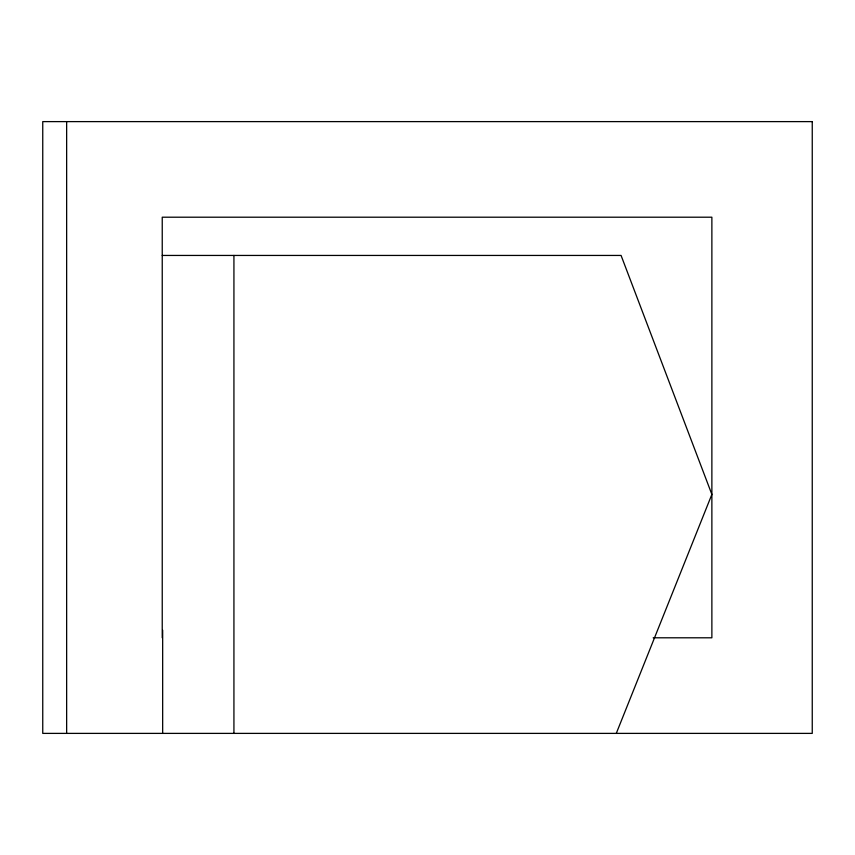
<?xml version="1.0" encoding="UTF-8"?>
<svg xmlns="http://www.w3.org/2000/svg" width="855" height="855" viewBox="0 0 855 855"><rect width="100%" height="100%" fill="white"/><g stroke="black" fill="none" stroke-linecap="round" stroke-linejoin="round"><path stroke-width="1.28" d="M616.284 733.387L711.873 494.414L621.072 255.442L162.236 255.442M653.177 637.798L711.873 637.798L711.873 217.202L162.236 217.202L162.236 637.798M233.928 255.442L233.928 733.387M162.664 630.146L162.664 733.387M66.647 121.613L66.647 733.387M812.25 121.613L42.75 121.613L42.75 733.387L812.25 733.387L812.25 121.613"/></g></svg>
